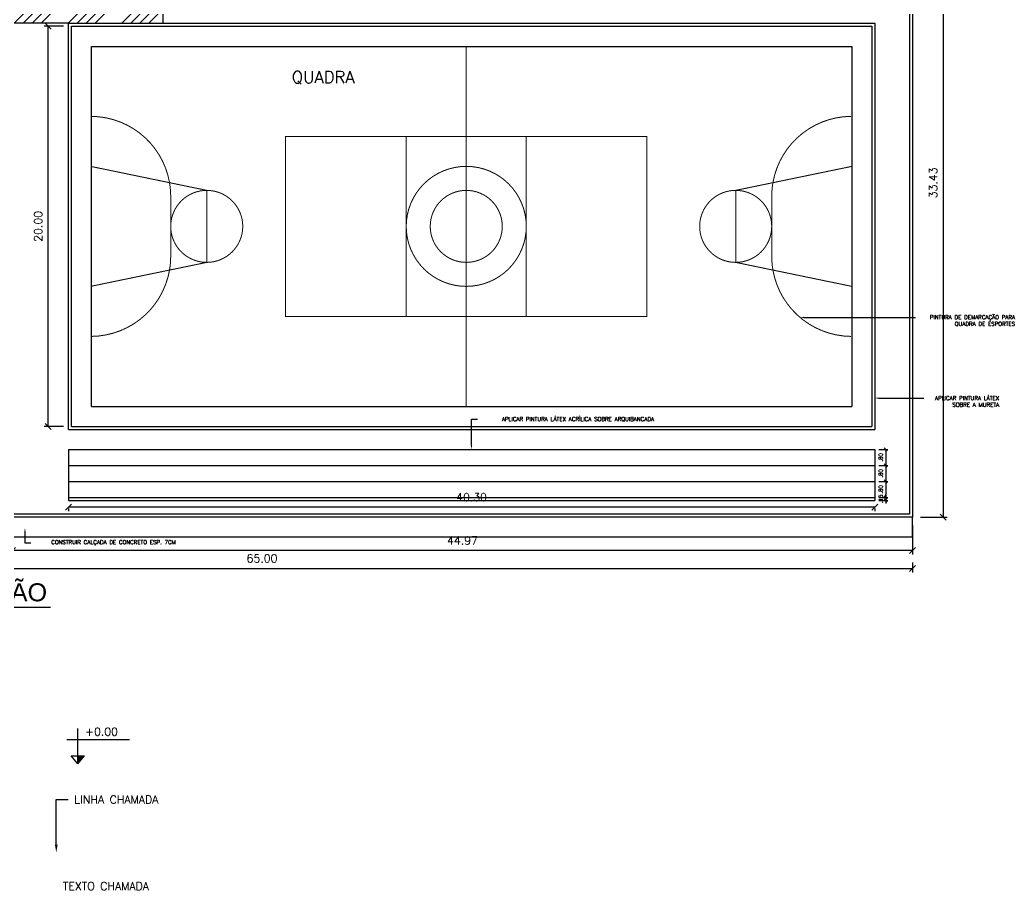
# Model space of a CAD drawing. Header units: millimetres. Extents: x -11 to 499, y 215 to 428.
# Drawn here: x 313.31 to 363.03, y 226.58 to 270.08 of the extents above; entities that cross this region are included whole.
import ezdxf
from ezdxf import colors
from ezdxf.entities.mleader import LeaderData, LeaderLine
from ezdxf.enums import TextEntityAlignment as Align
from ezdxf.math import Vec2, Vec3

# ---------------------------------------------------------------- set-up
doc = ezdxf.new("R2010")
doc.units = ezdxf.units.MM
doc.linetypes.add('HIDDEN', pattern=[9.525, 6.35, -3.175])
for name, color, linetype in [('ARQ-COTAS', 30, 'Continuous'), ('ARQ-PENA-03', 3, 'Continuous'), ('ARQ-PISO', 8, 'Continuous'), ('ARQ-SÍMBOLOS', 2, 'Continuous'), ('ARQ-TEXTO2', 2, 'Continuous'), ('ARQ-TEXTO3', 3, 'Continuous'), ('ARQ-TEXTO4', 4, 'Continuous')]:
    doc.layers.add(name, color=color, linetype=linetype)
doc.styles.add('arial', font='arial.ttf')
doc.styles.add('ROMANS', font='romans.shx')
doc.styles.add('Romans_Anot', font='romans.shx')
doc.dimstyles.new('Escala 1-100', dxfattribs={"dimtxt": 0.2, "dimasz": 0.15, "dimexe": 0.1, "dimexo": 0.2, "dimgap": 0.15, "dimtad": 1, "dimzin": 4, "dimdsep": 46, "dimtxsty": 'Romans_Anot', "dimblk": 'OBLIQUE', "dimcen": 0.25, "dimclrd": 256, "dimclre": 256, "dimclrt": 2, "dimadec": 0, "dimazin": 0, "dimtfac": 1, "dimtix": 1, "dimtmove": 2, "dimatfit": 3, "dimfxl": 1, "dimlwd": -1, "dimlwe": -1, "dimarcsym": 0})
doc.dimstyles.new('Escala 1-200', dxfattribs={"dimscale": 2, "dimtxt": 0.2, "dimasz": 0.15, "dimexe": 0.1, "dimexo": 0.2, "dimgap": 0.15, "dimtad": 1, "dimzin": 4, "dimdsep": 46, "dimtxsty": 'Romans_Anot', "dimblk": 'OBLIQUE', "dimcen": 0.25, "dimclrd": 256, "dimclre": 256, "dimclrt": 2, "dimadec": 0, "dimazin": 0, "dimtfac": 1, "dimtix": 1, "dimtmove": 2, "dimatfit": 3, "dimfxl": 1, "dimlwd": -1, "dimlwe": -1, "dimarcsym": 0})

# ---------------------------------------------------------------- blocks, each defined once
blk = doc.blocks.new('_Oblique')
at = {"color": 0, "linetype": 'ByBlock', "lineweight": -2}
blk.add_line((-0.5, -0.5), (0.5, 0.5), dxfattribs=at)
blk = doc.blocks.new('*D100')
at = {"layer": 'ARQ-COTAS', "transparency": 16777216}
for p, q in [((315.476, 269.762), (314.518, 269.762)), ((314.718, 249.762), (314.718, 269.762)), ((315.476, 249.762), (314.518, 249.762))]:
    blk.add_line(p, q, dxfattribs=at)
at = {"layer": 'Defpoints', "color": 0, "transparency": 16777216}
for p in [(314.718, 269.762), (315.876, 269.762), (315.876, 249.762)]:
    blk.add_point(p, dxfattribs=at)
at = {"layer": 'ARQ-COTAS', "transparency": 16777216, "xscale": 0.3, "yscale": 0.3, "zscale": 0.3}
for p, rotation in [((314.718, 269.762), 90), ((314.718, 249.762), 270)]:
    blk.add_blockref('_Oblique', p, dxfattribs=dict(at, rotation=rotation))
at = {"layer": 'ARQ-COTAS', "color": 2, "transparency": 16777216, "insert": (314.218, 259.762), "char_height": 0.4, "attachment_point": 5, "rotation": 90, "style": 'Romans_Anot'}
blk.add_mtext('20.00', dxfattribs=at)
blk = doc.blocks.new('*D101')
at = {"layer": 'ARQ-COTAS', "ltscale": 0.03, "transparency": 16777216}
for p, q in [((356.221, 248.614), (356.667, 248.614)), ((356.567, 248.614), (356.567, 247.814)), ((356.221, 247.814), (356.667, 247.814))]:
    blk.add_line(p, q, dxfattribs=at)
at = {"layer": 'Defpoints', "color": 0, "ltscale": 0.03, "transparency": 16777216}
for p in [(356.021, 248.614), (356.021, 247.814), (356.567, 247.814)]:
    blk.add_point(p, dxfattribs=at)
at = {"layer": 'ARQ-COTAS', "ltscale": 0.03, "transparency": 16777216, "xscale": 0.15, "yscale": 0.15, "zscale": 0.15}
for p, rotation in [((356.567, 248.614), 90), ((356.567, 247.814), 270)]:
    blk.add_blockref('_Oblique', p, dxfattribs=dict(at, rotation=rotation))
at = {"layer": 'ARQ-COTAS', "color": 2, "ltscale": 0.03, "transparency": 16777216, "insert": (356.317, 248.214), "char_height": 0.2, "attachment_point": 5, "rotation": 90, "style": 'Romans_Anot'}
blk.add_mtext('.80', dxfattribs=at)
blk = doc.blocks.new('*D102')
at = {"layer": 'ARQ-COTAS', "ltscale": 0.03, "transparency": 16777216}
for p, q in [((356.221, 247.814), (356.667, 247.814)), ((356.567, 247.814), (356.567, 247.014)), ((356.221, 247.014), (356.667, 247.014))]:
    blk.add_line(p, q, dxfattribs=at)
at = {"layer": 'Defpoints', "color": 0, "ltscale": 0.03, "transparency": 16777216}
for p in [(356.021, 247.814), (356.021, 247.014), (356.567, 247.014)]:
    blk.add_point(p, dxfattribs=at)
at = {"layer": 'ARQ-COTAS', "ltscale": 0.03, "transparency": 16777216, "xscale": 0.15, "yscale": 0.15, "zscale": 0.15}
for p, rotation in [((356.567, 247.814), 90), ((356.567, 247.014), 270)]:
    blk.add_blockref('_Oblique', p, dxfattribs=dict(at, rotation=rotation))
at = {"layer": 'ARQ-COTAS', "color": 2, "ltscale": 0.03, "transparency": 16777216, "insert": (356.317, 247.414), "char_height": 0.2, "attachment_point": 5, "rotation": 90, "style": 'Romans_Anot'}
blk.add_mtext('.80', dxfattribs=at)
blk = doc.blocks.new('*D103')
at = {"layer": 'ARQ-COTAS', "ltscale": 0.03, "transparency": 16777216}
for p, q in [((356.221, 247.014), (356.667, 247.014)), ((356.567, 247.014), (356.567, 246.214)), ((356.221, 246.214), (356.667, 246.214))]:
    blk.add_line(p, q, dxfattribs=at)
at = {"layer": 'Defpoints', "color": 0, "ltscale": 0.03, "transparency": 16777216}
for p in [(356.021, 247.014), (356.021, 246.214), (356.567, 246.214)]:
    blk.add_point(p, dxfattribs=at)
at = {"layer": 'ARQ-COTAS', "ltscale": 0.03, "transparency": 16777216, "xscale": 0.15, "yscale": 0.15, "zscale": 0.15}
for p, rotation in [((356.567, 247.014), 90), ((356.567, 246.214), 270)]:
    blk.add_blockref('_Oblique', p, dxfattribs=dict(at, rotation=rotation))
at = {"layer": 'ARQ-COTAS', "color": 2, "ltscale": 0.03, "transparency": 16777216, "insert": (356.317, 246.614), "char_height": 0.2, "attachment_point": 5, "rotation": 90, "style": 'Romans_Anot'}
blk.add_mtext('.80', dxfattribs=at)
blk = doc.blocks.new('*D104')
at = {"layer": 'ARQ-COTAS', "ltscale": 0.03, "transparency": 16777216}
for p, q in [((356.221, 246.214), (356.667, 246.214)), ((356.567, 246.214), (356.567, 246.364)), ((356.567, 246.214), (356.567, 246.064)), ((356.221, 246.064), (356.667, 246.064)), ((356.567, 246.064), (356.567, 245.914))]:
    blk.add_line(p, q, dxfattribs=at)
at = {"layer": 'Defpoints', "color": 0, "ltscale": 0.03, "transparency": 16777216}
for p in [(356.021, 246.214), (356.021, 246.064), (356.567, 246.064)]:
    blk.add_point(p, dxfattribs=at)
at = {"layer": 'ARQ-COTAS', "ltscale": 0.03, "transparency": 16777216, "xscale": 0.15, "yscale": 0.15, "zscale": 0.15}
for p, rotation in [((356.567, 246.214), 270), ((356.567, 246.064), 90)]:
    blk.add_blockref('_Oblique', p, dxfattribs=dict(at, rotation=rotation))
at = {"layer": 'ARQ-COTAS', "color": 2, "ltscale": 0.03, "transparency": 16777216, "insert": (356.317, 246.139), "char_height": 0.2, "attachment_point": 5, "rotation": 90, "style": 'Romans_Anot'}
blk.add_mtext('.15', dxfattribs=at)
blk = doc.blocks.new('*D105')
at = {"layer": 'ARQ-COTAS', "transparency": 16777216}
for p, q in [((356.021, 245.725), (315.726, 245.725)), ((315.726, 245.664), (315.726, 245.525)), ((356.021, 245.664), (356.021, 245.525))]:
    blk.add_line(p, q, dxfattribs=at)
at = {"layer": 'Defpoints', "color": 0, "transparency": 16777216}
for p in [(315.726, 246.064), (315.726, 245.725), (356.021, 246.064)]:
    blk.add_point(p, dxfattribs=at)
at = {"layer": 'ARQ-COTAS', "transparency": 16777216, "xscale": 0.3, "yscale": 0.3, "zscale": 0.3, "rotation": 180}
blk.add_blockref('_Oblique', (315.726, 245.725), dxfattribs=at)
at = {"layer": 'ARQ-COTAS', "transparency": 16777216, "xscale": 0.3, "yscale": 0.3, "zscale": 0.3}
blk.add_blockref('_Oblique', (356.021, 245.725), dxfattribs=at)
at = {"layer": 'ARQ-COTAS', "color": 2, "transparency": 16777216, "insert": (335.874, 246.225), "char_height": 0.4, "attachment_point": 5, "style": 'Romans_Anot'}
blk.add_mtext('40.30', dxfattribs=at)
blk = doc.blocks.new('Nível_Fachada')
at = {"layer": 'ARQ-SÍMBOLOS'}
h = blk.add_hatch(color=1, dxfattribs=at)
h.dxf.hatch_style = 1
h.paths.add_polyline_path([(0.167, 0.202), (0, 0.202), (0, 0)])
at = {"layer": 'ARQ-SÍMBOLOS', "color": 1}
for p, q in [((0, 0), (0, 0.884)), ((-0.271, 0.613), (1.29, 0.613)), ((-0.167, 0.202), (0.167, 0.202)), ((0, 0), (-0.167, 0.202)), ((0, 0), (0.167, 0.202))]:
    blk.add_line(p, q, dxfattribs=at)
at = {"layer": 'ARQ-TEXTO2', "style": 'ROMANS'}
blk.add_attdef('NIVEL-ACABADO', text='', height=0.2, dxfattribs=at).set_placement((0.182, 0.647), align=Align.BOTTOM_LEFT)
blk = doc.blocks.new('*U107')
at = {"layer": 'ARQ-SÍMBOLOS'}
blk.add_line((0.6, 0), (7.774, 0), dxfattribs=at)
blk.add_circle((0, 0), 0.6, dxfattribs=at)
at = {"layer": 'ARQ-TEXTO2', "style": 'ROMANS'}
blk.add_attdef('ESCALA1', text='', height=0.2, dxfattribs=at).set_placement((0.951, -0.149), align=Align.TOP_LEFT)
at = {"layer": 'ARQ-TEXTO4', "style": 'arial'}
blk.add_attdef('TITULODODESENHO', (0.951, 0.146), '', height=0.45, dxfattribs=at)
blk.add_attdef('0', text='', height=0.45, dxfattribs=at).set_placement((0, 0), align=Align.MIDDLE)
blk = doc.blocks.new('*D116')
at = {"layer": 'ARQ-COTAS', "transparency": 16777216}
for p, q in [((358.154, 278.647), (359.636, 278.647)), ((359.436, 278.647), (359.436, 245.222)), ((358.304, 245.222), (359.636, 245.222))]:
    blk.add_line(p, q, dxfattribs=at)
at = {"layer": 'Defpoints', "color": 0, "transparency": 16777216}
for p in [(357.754, 278.647), (357.904, 245.222), (359.436, 245.222)]:
    blk.add_point(p, dxfattribs=at)
at = {"layer": 'ARQ-COTAS', "transparency": 16777216, "xscale": 0.3, "yscale": 0.3, "zscale": 0.3}
for p, rotation in [((359.436, 278.647), 90), ((359.436, 245.222), 270)]:
    blk.add_blockref('_Oblique', p, dxfattribs=dict(at, rotation=rotation))
at = {"layer": 'ARQ-COTAS', "color": 2, "transparency": 16777216, "insert": (358.936, 261.935), "char_height": 0.4, "attachment_point": 5, "rotation": 90, "style": 'Romans_Anot'}
blk.add_mtext('33.43', dxfattribs=at)
blk = doc.blocks.new('*D117')
at = {"layer": 'ARQ-COTAS', "transparency": 16777216}
for p, q in [((312.937, 244.822), (312.937, 243.356)), ((357.904, 244.822), (357.904, 243.356)), ((357.904, 243.556), (312.937, 243.556))]:
    blk.add_line(p, q, dxfattribs=at)
at = {"layer": 'Defpoints', "color": 0, "transparency": 16777216}
for p in [(312.937, 245.222), (357.904, 245.222), (312.937, 243.556)]:
    blk.add_point(p, dxfattribs=at)
at = {"layer": 'ARQ-COTAS', "transparency": 16777216, "xscale": 0.3, "yscale": 0.3, "zscale": 0.3, "rotation": 180}
blk.add_blockref('_Oblique', (312.937, 243.556), dxfattribs=at)
at = {"layer": 'ARQ-COTAS', "transparency": 16777216, "xscale": 0.3, "yscale": 0.3, "zscale": 0.3}
blk.add_blockref('_Oblique', (357.904, 243.556), dxfattribs=at)
at = {"layer": 'ARQ-COTAS', "color": 2, "transparency": 16777216, "insert": (335.42, 244.056), "char_height": 0.4, "attachment_point": 5, "style": 'Romans_Anot'}
blk.add_mtext('44.97', dxfattribs=at)
blk = doc.blocks.new('*D244')
at = {"layer": 'ARQ-COTAS', "transparency": 16777216}
for p, q in [((292.904, 242.956), (292.904, 242.465)), ((292.904, 242.665), (357.904, 242.665)), ((357.904, 242.956), (357.904, 242.465))]:
    blk.add_line(p, q, dxfattribs=at)
at = {"layer": 'Defpoints', "color": 0, "transparency": 16777216}
for p in [(292.904, 243.356), (357.904, 243.356), (357.904, 242.665)]:
    blk.add_point(p, dxfattribs=at)
at = {"layer": 'ARQ-COTAS', "transparency": 16777216, "xscale": 0.3, "yscale": 0.3, "zscale": 0.3, "rotation": 180}
blk.add_blockref('_Oblique', (292.904, 242.665), dxfattribs=at)
at = {"layer": 'ARQ-COTAS', "transparency": 16777216, "xscale": 0.3, "yscale": 0.3, "zscale": 0.3}
blk.add_blockref('_Oblique', (357.904, 242.665), dxfattribs=at)
at = {"layer": 'ARQ-COTAS', "color": 2, "transparency": 16777216, "insert": (325.404, 243.165), "char_height": 0.4, "attachment_point": 5, "style": 'Romans_Anot'}
blk.add_mtext('65.00', dxfattribs=at)

msp = doc.modelspace()

# ---------------------------------------------------------------- hatches: boundary and pattern name
at = {"layer": 'ARQ-PISO', "ltscale": 0.03, "transparency": 33554687}
h = msp.add_hatch(dxfattribs=at)
h.set_pattern_fill('ANSI34', color=256, scale=0.1, double=1)
h.paths.add_polyline_path([(310.328, 298.597), (308.328, 298.597), (308.328, 271.912), (310.328, 271.912)])
h.paths.add_polyline_path([(308.328, 254.272), (304.942, 254.272), (304.942, 252.272), (308.328, 252.272)])
h.paths.add_polyline_path([(310.328, 269.912), (320.454, 269.912), (320.454, 278.647), (319.454, 278.647), (319.454, 271.912), (308.328, 271.912), (308.328, 250.022), (307.728, 249.422), (307.728, 249.322, -1), (307.928, 249.322, -1), (307.728, 249.322), (307.728, 248.435, -0.434372), (309.328, 247, -0.408309), (310.798, 248.44), (310.928, 248.44), (310.928, 249.322, -1), (310.728, 249.322, -0.668179), (310.899, 249.393), (310.328, 250.022)])
h.paths.add_polyline_path([(310.828, 246.545), (310.828, 246.94), (310.798, 246.94), (310.798, 248.44, 0.408309), (309.328, 247, -0.010101), (309.328, 246.94, -0.010101), (309.328, 247, 0.408309), (307.858, 248.44), (307.858, 246.94), (307.828, 246.545), (306.394, 245.222), (312.262, 245.222)])
h.paths.add_polyline_path([(308.619, 272.962), (310.038, 272.962), (310.038, 273.562), (308.619, 273.562)], flags=24)

# ---------------------------------------------------------------- linework, layer by layer
for p, q in [((316.876, 250.762), (316.876, 268.762)), ((316.876, 268.762), (354.871, 268.762)), ((354.871, 268.762), (354.871, 250.762)), ((316.876, 250.762), (354.871, 250.762))]:
    msp.add_line(p, q)
at = {"const_width": 0.05}
for points in [[(335.608, 250.762), (335.608, 268.762)], [(326.583, 261.836), (326.583, 264.262), (344.633, 264.262), (344.633, 261.836)], [(332.608, 255.262), (332.608, 264.262)], [(338.608, 255.262), (338.608, 264.262)], [(316.841, 262.761), (322.641, 261.562)], [(354.871, 262.761), (349.071, 261.562)], [(322.641, 257.962), (322.641, 261.562)], [(349.071, 257.962), (349.071, 261.562)], [(326.583, 257.688), (326.583, 255.262), (344.633, 255.262), (344.633, 257.688)], [(354.871, 256.763), (349.071, 257.962)]]:
    msp.add_lwpolyline(points, dxfattribs=at)
for points in [[(316.876, 265.262, 0.05, 0.05, 0), (316.876, 265.262, 0.05, 0.05, -0.362212), (320.782, 261.947, 0.05, 0.05, -0.043006), (320.841, 261.262, 0.05, 0.05, 0), (320.841, 259.762, 0, 0, 0)], [(316.876, 254.262, 0.05, 0.05, 0), (316.876, 254.262, 0.05, 0.05, 0.362212), (320.782, 257.578, 0.05, 0.05, 0.043006), (320.841, 258.262, 0.05, 0.05, 0), (320.841, 259.762, 0, 0, 0)]]:
    msp.add_lwpolyline(points, format="xyseb")
for points in [[(354.836, 265.262), (354.836, 265.262, 0.362212), (350.931, 261.947, 0.362212)], [(335.608, 256.762, -1), (335.608, 262.762, -1)], [(335.608, 256.762, 1), (335.608, 262.762, 1)], [(322.641, 257.962, 1), (322.641, 261.562, -7.28011)], [(335.608, 257.962, -1), (335.608, 261.562, 7.28011)], [(335.608, 257.962, 1), (335.608, 261.562, -7.28011)], [(349.071, 257.962, -1), (349.071, 261.562, 7.28011)], [(354.836, 254.262), (354.836, 254.262, -0.362212), (350.931, 257.578, -0.362212)]]:
    msp.add_lwpolyline(points, format="xyb", dxfattribs=at)
at = {"linetype": 'HIDDEN', "const_width": 0.05}
for points in [[(322.641, 257.962, -1), (322.641, 261.562, 7.28011)], [(349.071, 257.962, 1), (349.071, 261.562, -7.28011)], [(350.931, 261.946, 0.043006), (350.872, 261.262)], [(350.931, 257.578, -0.043006), (350.872, 258.262)]]:
    msp.add_lwpolyline(points, format="xyb", dxfattribs=at)
for points in [[(326.583, 257.688), (326.583, 261.836)], [(344.633, 257.688), (344.633, 261.836)], [(350.872, 258.262), (350.872, 261.262)], [(316.841, 256.763), (322.641, 257.962)]]:
    msp.add_lwpolyline(points, dxfattribs=at)
at = {"layer": 'ARQ-PENA-03', "ltscale": 0.03}
for p, q in [((357.754, 278.647), (357.754, 245.372)), ((357.904, 278.797), (357.904, 245.222)), ((357.754, 245.372), (312.937, 245.372)), ((357.904, 245.222), (312.937, 245.222))]:
    msp.add_line(p, q, dxfattribs=at)
at = {"layer": 'ARQ-PENA-03'}
for p, q in [((315.726, 249.612), (315.726, 269.912)), ((315.726, 269.912), (356.021, 269.912)), ((315.876, 249.762), (315.876, 269.762)), ((315.876, 269.762), (355.871, 269.762)), ((355.871, 269.762), (355.871, 249.762)), ((356.021, 269.912), (356.021, 249.612)), ((315.876, 249.762), (355.871, 249.762)), ((315.726, 249.612), (356.021, 249.612)), ((315.726, 248.614), (315.726, 246.064)), ((315.726, 248.614), (356.021, 248.614)), ((356.021, 248.614), (356.021, 246.064)), ((315.726, 247.814), (356.021, 247.814)), ((315.726, 247.014), (356.021, 247.014)), ((315.726, 246.214), (356.021, 246.214)), ((315.726, 246.064), (356.021, 246.064))]:
    msp.add_line(p, q, dxfattribs=at)
at = {"layer": 'ARQ-PISO'}
for p, q in [((320.454, 288.107), (320.454, 269.912)), ((315.726, 269.912), (310.328, 269.912)), ((357.904, 244.222), (357.904, 245.222)), ((357.904, 244.222), (292.904, 244.222))]:
    msp.add_line(p, q, dxfattribs=at)

# ---------------------------------------------------------------- block references
at = {"layer": 'ARQ-SÍMBOLOS', "xscale": 2, "yscale": 2, "zscale": 2}
for name, p, values in [('*U107', (299.281, 240.728), {'ESCALA1': 'ESCALA 1:150', '0': '1', 'TITULODODESENHO': 'PLANTA DE LOCAÇÃO'}), ('Nível_Fachada', (316.198, 232.888), {'NIVEL-ACABADO': '+0.00 '})]:
    msp.add_blockref(name, p, dxfattribs=at).add_auto_attribs(values)

# ---------------------------------------------------------------- texts
at = {"layer": 'ARQ-TEXTO2', "insert": (315.452, 226.983), "char_height": 0.4, "attachment_point": 1, "style": 'ROMANS'}
msp.add_mtext('TEXTO CHAMADA', dxfattribs=at)
at = {"layer": 'ARQ-TEXTO3', "style": 'ROMANS'}
msp.add_text('QUADRA', height=0.6, dxfattribs=at).set_placement((326.89, 266.925))

# ---------------------------------------------------------------- dimensions: what is measured, and where the dimension line sits
at = {"layer": 'ARQ-COTAS'}
for base, p1, p2, angle, picture, middle in [((359.435557013, 245.222478811), (357.753907541, 278.647478811), (357.903907541, 245.222478811), 90, '*D116', (358.935557013, 261.934978811)), ((314.718, 269.762), (315.876, 249.762), (315.876, 269.762), 270, '*D100', (314.218, 259.762))]:
    dim = msp.add_linear_dim(base=base, p1=p1, p2=p2, angle=angle, dimstyle='Escala 1-200', dxfattribs=at)
    dim.commit()
    dim.dimension.update_dxf_attribs({"geometry": picture, "text_midpoint": middle})
at = {"layer": 'ARQ-COTAS', "ltscale": 0.03}
for base, p1, p2, picture, middle in [((356.567, 247.814), (356.021, 248.614), (356.021, 247.814), '*D101', (356.317, 248.214)), ((356.567, 247.014), (356.021, 247.814), (356.021, 247.014), '*D102', (356.317, 247.414)), ((356.567, 246.214), (356.021, 247.014), (356.021, 246.214), '*D103', (356.317, 246.614)), ((356.567, 246.064), (356.021, 246.214), (356.021, 246.064), '*D104', (356.317, 246.139))]:
    dim = msp.add_linear_dim(base=base, p1=p1, p2=p2, angle=270, dimstyle='Escala 1-100', dxfattribs=at)
    dim.commit()
    dim.dimension.update_dxf_attribs({"geometry": picture, "text_midpoint": middle})
at = {"layer": 'ARQ-COTAS'}
for base, p1, p2, picture, middle in [((315.7262, 245.7249), (356.0214, 246.064), (315.7262, 246.064), '*D105', (335.8738, 246.2249)), ((312.937, 243.556), (357.904, 245.222), (312.937, 245.222), '*D117', (335.42, 244.056)), ((357.904, 242.665), (292.904, 243.356), (357.904, 243.356), '*D244', (325.404, 243.165))]:
    dim = msp.add_linear_dim(base=base, p1=p1, p2=p2, dimstyle='Escala 1-200', dxfattribs=at)
    dim.commit()
    dim.dimension.update_dxf_attribs({"geometry": picture, "text_midpoint": middle})

# ---------------------------------------------------------------- leaders
ml = msp.add_multileader_mtext('Standard', dxfattribs=at)
ml.set_content('LINHA CHAMADA', color=2, style='Romans_Anot')
ml.set_leader_properties(color=256, linetype='ByLayer', lineweight=-1)
ml.build(insert=Vec2(0, 0))
ml.multileader.update_dxf_attribs({"text_top_attachment_type": 10, "text_bottom_attachment_type": 10, "dogleg_length": 0.3, "arrow_head_size": 0.4, "scale": 2})
ctx = ml.context
ctx.base_point, ctx.scale, ctx.char_height, ctx.arrow_head_size, ctx.landing_gap_size, ctx.plane_origin = Vec3(315.723, 231.108), 2, 0.4, 0.4, 0.3, Vec3(315.123, 228.455)
notes = []
notes.append((ctx, [(0, (1, 1, 0), (315.123, 231.108), (1, 0), 0.6, [(0, [(315.123, 228.455)], 0, [])])]))
ctx.mtext.insert, ctx.mtext.flow_direction = Vec3(316.023, 231.308), 5
at = {"layer": 'ARQ-TEXTO2', "ltscale": 0.03}
ml = msp.add_multileader_mtext('Standard', dxfattribs=at)
ml.set_content('PINTURA DE DEMARCAÇÃO PARA\\P QUADRA DE ESPORTES', color=2, style='Romans_Anot')
ml.set_leader_properties(color=256, linetype='ByLayer', lineweight=-1)
ml.build(insert=Vec2(0, 0))
ml.multileader.update_dxf_attribs({"text_top_attachment_type": 10, "text_bottom_attachment_type": 10, "dogleg_length": 0.3, "arrow_head_size": 0.2})
ctx = ml.context
ctx.base_point, ctx.char_height, ctx.arrow_head_size, ctx.landing_gap_size, ctx.plane_origin = Vec3(358.053, 255.213), 0.2, 0.2, 0.15, Vec3(352.283, 255.213)
ctx.text_align_type = 2
notes.append((ctx, [(0, (1, 1, 0), (357.753, 255.213), (1, 0), 0.3, [(0, [(352.283, 255.213)], 0, [])])]))
ctx.mtext.insert, ctx.mtext.alignment, ctx.mtext.flow_direction = Vec3(363.032, 255.322), 3, 5
ml = msp.add_multileader_mtext('Standard', dxfattribs=at)
ml.set_content('APLICAR PINTURA LÁTEX \\PSOBRE A MURETA', color=2, style='Romans_Anot')
ml.set_leader_properties(color=256, linetype='ByLayer', lineweight=-1)
ml.build(insert=Vec2(0, 0))
ml.multileader.update_dxf_attribs({"text_top_attachment_type": 10, "text_bottom_attachment_type": 10, "dogleg_length": 0.3, "arrow_head_size": 0.2})
ctx = ml.context
ctx.base_point, ctx.char_height, ctx.arrow_head_size, ctx.landing_gap_size, ctx.plane_origin = Vec3(358.468, 251.179), 0.2, 0.2, 0.15, Vec3(356.021, 251.179)
ctx.text_align_type = 2
notes.append((ctx, [(0, (1, 1, 0), (358.168, 251.179), (1, 0), 0.3, [(0, [(356.021, 251.179)], 0, [])])]))
ctx.mtext.insert, ctx.mtext.alignment, ctx.mtext.flow_direction = Vec3(362.237, 251.279), 3, 5
ml = msp.add_multileader_mtext('Standard', dxfattribs=at)
ml.set_content('APLICAR PINTURA LÁTEX ACRÍLICA SOBRE ARQUIBANCADA', color=2, style='Romans_Anot')
ml.set_leader_properties(color=256, linetype='ByLayer', lineweight=-1)
ml.build(insert=Vec2(0, 0))
ml.multileader.update_dxf_attribs({"text_top_attachment_type": 10, "text_bottom_attachment_type": 10, "dogleg_length": 0.3, "arrow_head_size": 0.2})
ctx = ml.context
ctx.base_point, ctx.char_height, ctx.arrow_head_size, ctx.landing_gap_size, ctx.plane_origin = Vec3(336.174, 250.123), 0.2, 0.2, 0.15, Vec3(335.874, 248.614)
ctx.text_align_type = 2
notes.append((ctx, [(0, (1, 1, 0), (335.874, 250.123), (1, 0), 0.3, [(0, [(335.874, 248.614)], 0, [])])]))
ctx.mtext.insert, ctx.mtext.alignment, ctx.mtext.flow_direction = Vec3(344.99, 250.233), 3, 5
ml = msp.add_multileader_mtext('Standard', dxfattribs=at)
ml.set_content('CONSTRUIR CALÇADA DE CONCRETO ESP. 7CM', color=2, style='Romans_Anot')
ml.set_leader_properties(color=256, linetype='ByLayer', lineweight=-1)
ml.build(insert=Vec2(0, 0))
ml.multileader.update_dxf_attribs({"text_top_attachment_type": 10, "text_bottom_attachment_type": 10, "dogleg_length": 0.3, "arrow_head_size": 0.2})
ctx = ml.context
ctx.base_point, ctx.char_height, ctx.arrow_head_size, ctx.landing_gap_size, ctx.plane_origin = Vec3(313.857, 243.943), 0.2, 0.2, 0.15, Vec3(313.557, 244.686)
ctx.text_align_type = 2
notes.append((ctx, [(0, (1, 1, 0), (313.557, 243.943), (1, 0), 0.3, [(0, [(313.557, 244.686)], 0, [])])]))
ctx.mtext.insert, ctx.mtext.alignment, ctx.mtext.flow_direction = Vec3(321.093, 244.077), 3, 5
for ctx, leaders in notes:
    for number, flags, end, landing, length, lines in leaders:
        leader = LeaderData()
        leader.index, (leader.has_last_leader_line, leader.has_dogleg_vector, leader.attachment_direction) = number, flags
        leader.last_leader_point, leader.dogleg_vector, leader.dogleg_length = Vec3(end), Vec3(landing), length
        for number, points, colour, breaks in lines:
            line = LeaderLine()
            line.index, line.vertices, line.color, line.breaks = number, Vec3.list(points), colors.encode_raw_color(colour), breaks
            leader.lines.append(line)
        ctx.leaders.append(leader)

doc.saveas('drawing.dxf')
